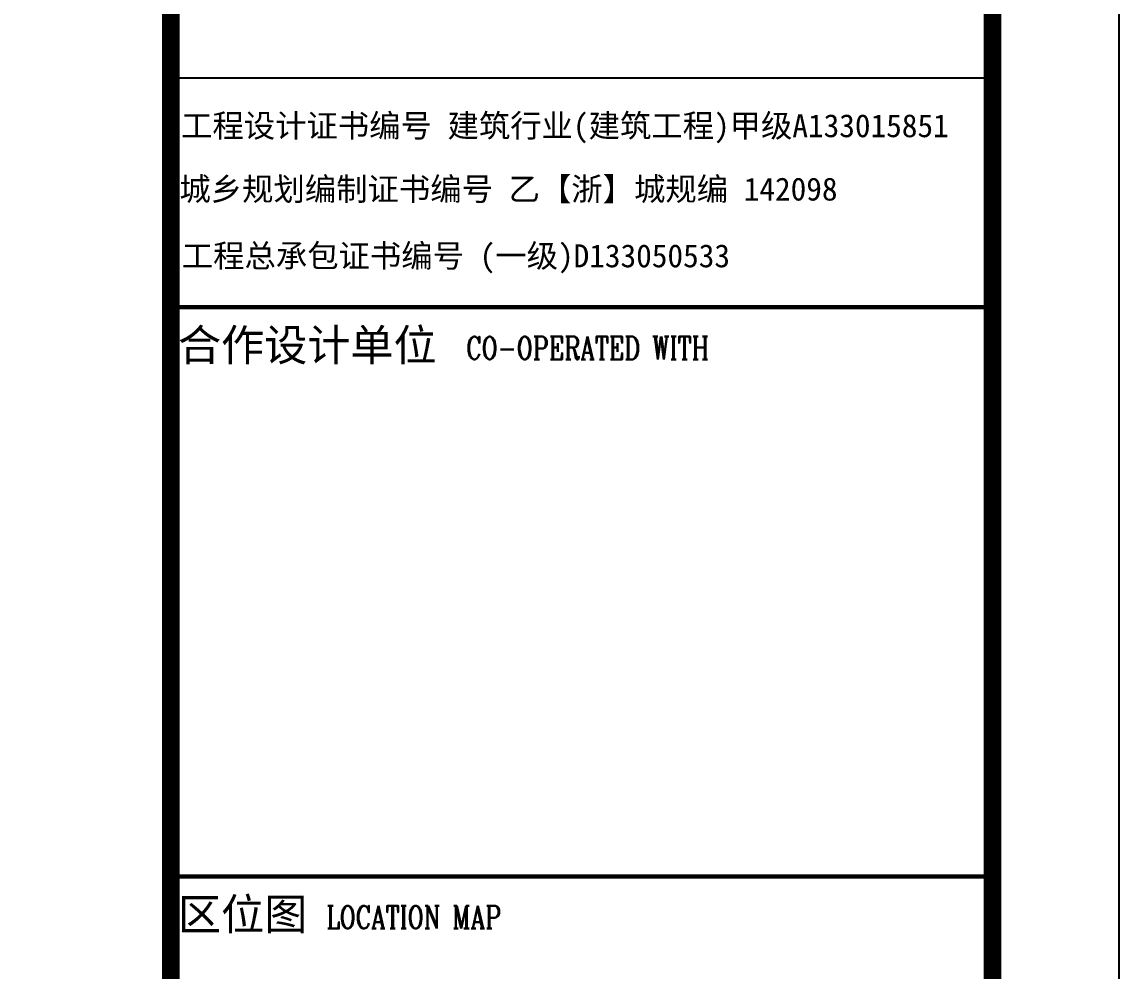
# Model space of a CAD drawing. Extents: x -248860 to 1018944, y -1060852 to 188626.
# Drawn here: x 796352 to 805028, y 63305 to 70808 of the extents above; entities that cross this region are included whole.
import ezdxf

# ---------------------------------------------------------------- set-up
doc = ezdxf.new("R2010")
doc.units = 0
doc.header["$LTSCALE"] = 1000
doc.header["$MEASUREMENT"] = 0
doc.layers.add('WALL', color=6, linetype='CONTINUOUS')
doc.layers.add('图框', color=4, linetype='CONTINUOUS')
doc.styles.add('iIcon2', font='')
doc.styles.add('MIMI-TKWZ', font='romanc.shx', dxfattribs={"width": 0.75, "oblique": 15, "bigfont": 'bigfont.shx'})
doc.styles.get('iIcon2').set_extended_font_data('SimSun')

# ---------------------------------------------------------------- blocks, each defined once
blk = doc.blocks.new('jhyfty')
at = {"layer": '图框'}
blk.add_line((769350.2, 157024.4), (775850.2, 157024.4), dxfattribs=at)
blk.add_lwpolyline([(650750.9, 105710), (776850.9, 105710), (776850.9, 165110), (650750.9, 165110)], close=True, dxfattribs=at)
at = {"layer": '图框', "const_width": 140}
for points in [[(653250.9, 164110), (775850.9, 164110), (775850.9, 106710), (653250.9, 106710)], [(775850.9, 164110), (769350.9, 164110), (769350.9, 106710), (775850.9, 106710)]]:
    blk.add_lwpolyline(points, close=True, dxfattribs=at)
at = {"layer": '图框', "const_width": 35}
for points in [[(769350.9, 155210), (775850.9, 155210)], [(769350.9, 150710), (775850.9, 150710)]]:
    blk.add_lwpolyline(points, dxfattribs=at)
at = {"layer": '图框', "style": 'iIcon2'}
for s, height, p in [('工程设计证书编号 建筑行业(建筑工程)甲级A133015851', 181.8, (769432.6, 156554.1)), ('城乡规划编制证书编号 乙【浙】城规编 142098', 181.8, (769419.8, 156053.2)), ('工程总承包证书编号 (一级)D133050533', 181.8, (769438.6, 155525.4)), ('合作设计单位', 250, (769408.3, 154786.1)), ('区位图 ', 250, (769408.3, 150286.1))]:
    blk.add_text(s, height=height, dxfattribs=at).set_placement(p)
at = {"layer": '图框', "style": 'MIMI-TKWZ', "width": 0.75}
for s, p in [('CO-OPERATED WITH', (771687.9, 154797.5)), ('LOCATION MAP', (770582.6, 150297.5))]:
    blk.add_text(s, height=180, dxfattribs=at).set_placement(p)

msp = doc.modelspace()

# ---------------------------------------------------------------- block references
at = {"layer": 'WALL'}
msp.add_blockref('jhyfty', (28177.3, -86656.8), dxfattribs=at)

doc.saveas('drawing.dxf')
